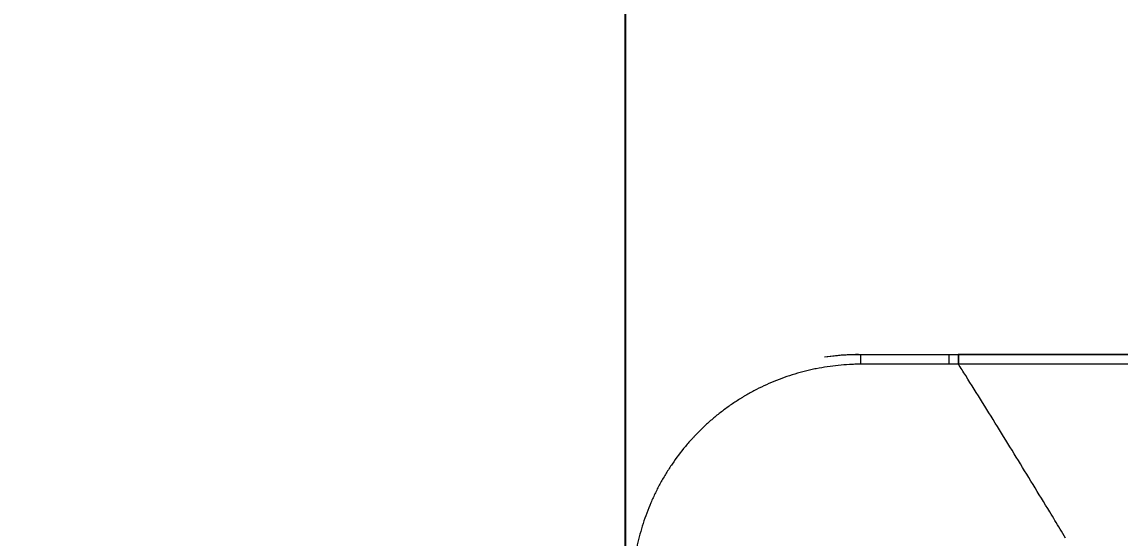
# Model space of a CAD drawing. Header units: inches. Extents: x 3778 to 56227, y -16914 to 35091.
# Drawn here: x 37980.8 to 38164.1, y -10588.3 to -10502.1 of the extents above; entities that cross this region are included whole.
import ezdxf

# ---------------------------------------------------------------- set-up
doc = ezdxf.new("R2010")
doc.units = ezdxf.units.IN
doc.header["$LTSCALE"] = 100
doc.header["$MEASUREMENT"] = 0
doc.header["$PDSIZE"] = 700.071425
doc.layers.add('07-DIM WAL', color=5, linetype='Continuous')
doc.layers.add('2-con', color=2, linetype='Continuous')
doc.layers.add('mark-B', color=2, linetype='Continuous', lineweight=20)
doc.styles.add('HY 울릉도 L', font='')
doc.styles.get('HY 울릉도 L').set_extended_font_data('HY울릉도L')
doc.dimstyles.new('30', dxfattribs={"dimscale": 30, "dimtxt": 2, "dimasz": 1, "dimexe": 1, "dimexo": 1, "dimgap": 1, "dimtad": 1, "dimdec": 0, "dimrnd": 0.05, "dimdsep": 46, "dimlunit": 6, "dimtxsty": 'HY 울릉도 L', "dimblk": 'ARCHTICK', "dimcen": 2.5, "dimdle": 1, "dimclrd": 133, "dimclre": 133, "dimclrt": 30, "dimadec": 0, "dimazin": 0, "dimtfac": 1, "dimtdec": 0, "dimtix": 1, "dimtmove": 2, "dimatfit": 3, "dimldrblk": 'ARCHTICK', "dimfxl": 0, "dimlwd": -1, "dimlwe": -1, "dimarcsym": 0})

# ---------------------------------------------------------------- blocks, each defined once
blk = doc.blocks.new('_ArchTick')
at = {"color": 0, "linetype": 'ByBlock', "const_width": 0.15}
blk.add_lwpolyline([(-0.5, -0.5), (0.5, 0.5)], dxfattribs=at)
blk = doc.blocks.new('*D229')
at = {"layer": '07-DIM WAL', "color": 133}
for p, q in [((38081.55, -10321.95), (38081.55, -11286.95)), ((38111.55, -10351.95), (38111.55, -10351.95)), ((38111.55, -11256.95), (38111.55, -11256.95))]:
    blk.add_line(p, q, dxfattribs=at)
at = {"layer": 'Defpoints', "color": 0}
for p in [(38081.55, -10351.95), (38081.55, -11256.95), (38081.55, -11256.95)]:
    blk.add_point(p, dxfattribs=at)
at = {"layer": '07-DIM WAL', "color": 133, "xscale": 30, "yscale": 30, "zscale": 30}
for p, rotation in [((38081.55, -10351.95), 90), ((38081.55, -11256.95), 270)]:
    blk.add_blockref('_ArchTick', p, dxfattribs=dict(at, rotation=rotation))
at = {"layer": '07-DIM WAL', "color": 30, "insert": (38020.21, -10804.45), "char_height": 60, "attachment_point": 5, "rotation": 90, "style": 'HY 울릉도 L'}
blk.add_mtext('905', dxfattribs=at)
blk = doc.blocks.new('무풍1way 일반')
at = {"layer": 'mark-B'}
blk.add_line((544.39, -498.78), (544.41, -498.78), dxfattribs=at)
blk.add_line((544.39, -498.78), (544.41, -498.78), dxfattribs=at)
blk.add_ellipse((546, -498.09), major_axis=(0, -2.31), ratio=0.000111, start_param=0.01394, end_param=1.26906, dxfattribs=at)
blk.add_ellipse((546, -498.09), major_axis=(0, -2.31), ratio=0.000111, start_param=0.01394, end_param=1.26906, dxfattribs=at)
for points, knots in [([(560.73, -498.75), (561.04, -498.75), (561.35, -498.74), (561.81, -498.73), (561.97, -498.73), (562.28, -498.71), (562.43, -498.71), (563.2, -498.67), (563.82, -498.62), (565.67, -498.43), (566.89, -498.25), (568.26, -497.97), (568.42, -497.94), (568.72, -497.88), (569.17, -497.78), (569.63, -497.67), (570.52, -497.45), (571.12, -497.28), (572.3, -496.93), (572.88, -496.73), (574.03, -496.32), (574.61, -496.1), (576.31, -495.4), (577.42, -494.88), (579.06, -494.02), (579.6, -493.71), (580.27, -493.32), (580.4, -493.24), (580.66, -493.07), (581.06, -492.83), (581.45, -492.58), (582.22, -492.07), (582.73, -491.71), (583.72, -490.98), (584.7, -490.23), (585.64, -489.43), (586.56, -488.61), (587.01, -488.18), (587.67, -487.53), (587.89, -487.31), (588.21, -486.97), (588.32, -486.86), (588.53, -486.64), (589.06, -486.07), (589.57, -485.49), (590.75, -484.07), (591.49, -483.09), (592.52, -481.57), (592.86, -481.05), (593.5, -480.01), (593.81, -479.48), (594.4, -478.4), (594.69, -477.85), (595.03, -477.15), (595.09, -477.01), (595.23, -476.73), (595.29, -476.59), (595.49, -476.17), (595.61, -475.88), (596.22, -474.46), (596.66, -473.31), (597.22, -471.56), (597.39, -470.97), (597.71, -469.79), (597.86, -469.19), (598.13, -467.99), (598.24, -467.39), (598.45, -466.17), (598.54, -465.56), (598.64, -464.79), (598.66, -464.64), (598.69, -464.33), (598.71, -464.18), (598.76, -463.71), (598.8, -463.25), (598.83, -462.78), (598.85, -462.55), (598.85, -462.47), (598.86, -462.32), (598.87, -462.24), (598.89, -461.85), (598.9, -461.54), (598.91, -461.23)], [0, 0, 0, 0, 0.015625, 0.015625, 0.023437, 0.023437, 0.03125, 0.03125, 0.0625, 0.0625, 0.125, 0.125, 0.132812, 0.132812, 0.140625, 0.15625, 0.15625, 0.1875, 0.1875, 0.21875, 0.21875, 0.25, 0.25, 0.3125, 0.3125, 0.34375, 0.34375, 0.351562, 0.351562, 0.359375, 0.375, 0.375, 0.40625, 0.40625, 0.4375, 0.46875, 0.46875, 0.5, 0.5, 0.515625, 0.515625, 0.523437, 0.523437, 0.53125, 0.5625, 0.5625, 0.625, 0.625, 0.65625, 0.65625, 0.6875, 0.6875, 0.71875, 0.71875, 0.726562, 0.726562, 0.734375, 0.734375, 0.75, 0.75, 0.8125, 0.8125, 0.84375, 0.84375, 0.875, 0.875, 0.90625, 0.90625, 0.9375, 0.9375, 0.945312, 0.945312, 0.953125, 0.953125, 0.96875, 0.976563, 0.976563, 0.980469, 0.980469, 0.984375, 0.984375, 1, 1, 1, 1]), ([(560.73, -498.75), (561.04, -498.75), (561.35, -498.74), (561.81, -498.73), (561.97, -498.73), (562.28, -498.71), (562.43, -498.71), (563.2, -498.67), (563.82, -498.62), (565.67, -498.43), (566.89, -498.25), (568.26, -497.97), (568.42, -497.94), (568.72, -497.88), (569.17, -497.78), (569.63, -497.67), (570.52, -497.45), (571.12, -497.28), (572.3, -496.93), (572.88, -496.73), (574.03, -496.32), (574.61, -496.1), (576.31, -495.4), (577.42, -494.88), (579.06, -494.02), (579.6, -493.71), (580.27, -493.32), (580.4, -493.24), (580.66, -493.07), (581.06, -492.83), (581.45, -492.58), (582.22, -492.07), (582.73, -491.71), (583.72, -490.98), (584.7, -490.23), (585.64, -489.43), (586.56, -488.61), (587.01, -488.18), (587.67, -487.53), (587.89, -487.31), (588.21, -486.97), (588.32, -486.86), (588.53, -486.64), (589.06, -486.07), (589.57, -485.49), (590.75, -484.07), (591.49, -483.09), (592.52, -481.57), (592.86, -481.05), (593.5, -480.01), (593.81, -479.48), (594.4, -478.4), (594.69, -477.85), (595.03, -477.15), (595.09, -477.01), (595.23, -476.73), (595.29, -476.59), (595.49, -476.17), (595.61, -475.88), (596.22, -474.46), (596.66, -473.31), (597.22, -471.56), (597.39, -470.97), (597.71, -469.79), (597.86, -469.19), (598.13, -467.99), (598.24, -467.39), (598.45, -466.17), (598.54, -465.56), (598.64, -464.79), (598.66, -464.64), (598.69, -464.33), (598.71, -464.18), (598.76, -463.71), (598.8, -463.25), (598.83, -462.78), (598.85, -462.55), (598.85, -462.47), (598.86, -462.32), (598.87, -462.24), (598.89, -461.85), (598.9, -461.54), (598.91, -461.23)], [0, 0, 0, 0, 0.015625, 0.015625, 0.023437, 0.023437, 0.03125, 0.03125, 0.0625, 0.0625, 0.125, 0.125, 0.132813, 0.132813, 0.140625, 0.15625, 0.15625, 0.1875, 0.1875, 0.21875, 0.21875, 0.25, 0.25, 0.3125, 0.3125, 0.34375, 0.34375, 0.351563, 0.351563, 0.359375, 0.375, 0.375, 0.40625, 0.40625, 0.4375, 0.46875, 0.46875, 0.5, 0.5, 0.515625, 0.515625, 0.523438, 0.523438, 0.53125, 0.5625, 0.5625, 0.625, 0.625, 0.65625, 0.65625, 0.6875, 0.6875, 0.71875, 0.71875, 0.726563, 0.726563, 0.734375, 0.734375, 0.75, 0.75, 0.8125, 0.8125, 0.84375, 0.84375, 0.875, 0.875, 0.90625, 0.90625, 0.9375, 0.9375, 0.945312, 0.945312, 0.953125, 0.953125, 0.96875, 0.976562, 0.976562, 0.980469, 0.980469, 0.984375, 0.984375, 1, 1, 1, 1]), ([(527.41, -471.22), (527.98, -472.17), (530.42, -476.19), (534.73, -483.25), (539.41, -490.83), (542.63, -495.99), (543.98, -498.13), (544.39, -498.78)], [0, 0, 0, 0, 0.102125, 0.432756, 0.763387, 0.928703, 1, 1, 1, 1]), ([(527.41, -471.22), (527.98, -472.17), (530.42, -476.19), (534.73, -483.25), (539.41, -490.83), (542.63, -495.99), (543.98, -498.13), (544.39, -498.78)], [0, 0, 0, 0, 0.102125, 0.432756, 0.763387, 0.928703, 1, 1, 1, 1]), ([(544.41, -500.42), (542.9, -500.42), (541.39, -500.42), (533.83, -500.42), (527.78, -500.42), (518.71, -500.42), (515.69, -500.42), (509.64, -500.42), (506.62, -500.42), (497.55, -500.42), (491.51, -500.42), (482.44, -500.42), (479.41, -500.42), (473.37, -500.42), (470.34, -500.42), (460.79, -500.42), (454.26, -500.42), (447.72, -500.42)], [0, 0, 0, 0, 0.046903, 0.046903, 0.234513, 0.234513, 0.328318, 0.328318, 0.422124, 0.422124, 0.609734, 0.609734, 0.703539, 0.703539, 0.797344, 0.797344, 1, 1, 1, 1]), ([(544.41, -500.42), (542.9, -500.42), (541.39, -500.42), (533.83, -500.42), (527.78, -500.42), (518.71, -500.42), (515.69, -500.42), (509.64, -500.42), (506.62, -500.42), (497.55, -500.42), (491.51, -500.42), (482.44, -500.42), (479.41, -500.42), (473.37, -500.42), (470.34, -500.42), (460.79, -500.42), (454.26, -500.42), (447.72, -500.42)], [0, 0, 0, 0, 0.046903, 0.046903, 0.234513, 0.234513, 0.328318, 0.328318, 0.422124, 0.422124, 0.609734, 0.609734, 0.703539, 0.703539, 0.797344, 0.797344, 1, 1, 1, 1]), ([(447.95, -498.79), (448.2, -498.79), (448.74, -498.79), (449.56, -498.79), (450.42, -498.78), (451.34, -498.78), (452.29, -498.78), (453.3, -498.78), (454.34, -498.78), (455.44, -498.78), (456.58, -498.78), (457.76, -498.78), (458.99, -498.78), (460.63, -498.78), (462.67, -498.78), (465.1, -498.78), (467.52, -498.78), (469.95, -498.78), (472.03, -498.78), (474.65, -498.78), (478.66, -498.78), (484.43, -498.78), (490.63, -498.78), (496.81, -498.78), (506.1, -498.78), (522.09, -498.78), (535.91, -498.78), (544.39, -498.78)], [0, 0, 0, 0, 0.008049, 0.016566, 0.025553, 0.035009, 0.044934, 0.055328, 0.066191, 0.077524, 0.089325, 0.101596, 0.114335, 0.127544, 0.152691, 0.177839, 0.202986, 0.228134, 0.253282, 0.267873, 0.309483, 0.378114, 0.44727, 0.502483, 0.570358, 0.736197, 1, 1, 1, 1]), ([(447.95, -498.79), (448.2, -498.79), (448.74, -498.79), (449.56, -498.79), (450.42, -498.78), (451.34, -498.78), (452.29, -498.78), (453.3, -498.78), (454.34, -498.78), (455.44, -498.78), (456.58, -498.78), (457.76, -498.78), (458.99, -498.78), (460.63, -498.78), (462.67, -498.78), (465.1, -498.78), (467.52, -498.78), (469.95, -498.78), (472.03, -498.78), (474.65, -498.78), (478.66, -498.78), (484.43, -498.78), (490.63, -498.78), (496.81, -498.78), (506.1, -498.78), (522.1, -498.78), (535.91, -498.78), (544.39, -498.78)], [0, 0, 0, 0, 0.008049, 0.016566, 0.025553, 0.035009, 0.044934, 0.055328, 0.066191, 0.077524, 0.089325, 0.101596, 0.114335, 0.127544, 0.152691, 0.177839, 0.202986, 0.228134, 0.253282, 0.267873, 0.309483, 0.378114, 0.44727, 0.502483, 0.570368, 0.736207, 1, 1, 1, 1]), ([(544.39, -500.4), (541.19, -500.4), (534.79, -500.4), (525.19, -500.4), (515.59, -500.4), (507.25, -500.4), (500.18, -500.4), (494.39, -500.4), (488.64, -500.4), (483.24, -500.4), (478.4, -500.4), (474.3, -500.4), (470.82, -500.4), (467.96, -500.4), (465.75, -500.4), (463.99, -500.4), (462.51, -500.4), (461.09, -500.4), (459.73, -500.4), (458.44, -500.4), (457.21, -500.4), (456.04, -500.4), (454.94, -500.4), (453.89, -500.4), (452.91, -500.4), (451.99, -500.4), (451.14, -500.4), (450.35, -500.4), (449.62, -500.4), (448.95, -500.4), (448.52, -500.4), (448.32, -500.4)], [0, 0, 0, 0, 0.099914, 0.199828, 0.299742, 0.399656, 0.460292, 0.52056, 0.580461, 0.639993, 0.689067, 0.731708, 0.767918, 0.797695, 0.821041, 0.837115, 0.852537, 0.867308, 0.881427, 0.894893, 0.907708, 0.919871, 0.931382, 0.942241, 0.952448, 0.962003, 0.970906, 0.979157, 0.986757, 0.993704, 1, 1, 1, 1]), ([(544.39, -500.4), (541.19, -500.4), (534.79, -500.4), (525.19, -500.4), (515.59, -500.4), (507.25, -500.4), (500.18, -500.4), (494.39, -500.4), (488.64, -500.4), (483.24, -500.4), (478.4, -500.4), (474.3, -500.4), (470.82, -500.4), (467.96, -500.4), (465.75, -500.4), (463.99, -500.4), (462.51, -500.4), (461.09, -500.4), (459.73, -500.4), (458.44, -500.4), (457.21, -500.4), (456.04, -500.4), (454.94, -500.4), (453.89, -500.4), (452.91, -500.4), (451.99, -500.4), (451.14, -500.4), (450.35, -500.4), (449.62, -500.4), (448.95, -500.4), (448.52, -500.4), (448.32, -500.4)], [0, 0, 0, 0, 0.099914, 0.199828, 0.299742, 0.399656, 0.460292, 0.52056, 0.580461, 0.639993, 0.689067, 0.731708, 0.767918, 0.797695, 0.821041, 0.837115, 0.852537, 0.867308, 0.881427, 0.894893, 0.907708, 0.919871, 0.931382, 0.942241, 0.952448, 0.962003, 0.970906, 0.979157, 0.986757, 0.993704, 1, 1, 1, 1]), ([(544.41, -500.4), (544.41, -500.4), (544.41, -500.39), (544.41, -500.35), (544.41, -500.32), (544.41, -500.24), (544.41, -500.19), (544.41, -500.08), (544.41, -500.02), (544.41, -499.87), (544.41, -499.79), (544.41, -499.62), (544.41, -499.52), (544.41, -499.33), (544.41, -499.22), (544.41, -499.01), (544.41, -498.89), (544.41, -498.78)], [0, 0, 0, 0, 0.125, 0.125, 0.25, 0.25, 0.375, 0.375, 0.5, 0.5, 0.625, 0.625, 0.75, 0.75, 0.875, 0.875, 1, 1, 1, 1]), ([(544.41, -498.78), (544.54, -498.78), (544.67, -498.78), (544.94, -498.78), (545.07, -498.78), (545.47, -498.78), (545.73, -498.78), (546, -498.78)], [0, 0, 0, 0, 0.247227, 0.247227, 0.499755, 0.499755, 1, 1, 1, 1]), ([(544.41, -500.4), (544.41, -500.4), (544.41, -500.39), (544.41, -500.35), (544.41, -500.32), (544.41, -500.24), (544.41, -500.19), (544.41, -500.08), (544.41, -500.02), (544.41, -499.87), (544.41, -499.79), (544.41, -499.62), (544.41, -499.52), (544.41, -499.33), (544.41, -499.22), (544.41, -499.01), (544.41, -498.89), (544.41, -498.78)], [0, 0, 0, 0, 0.125, 0.125, 0.25, 0.25, 0.375, 0.375, 0.5, 0.5, 0.625, 0.625, 0.75, 0.75, 0.875, 0.875, 1, 1, 1, 1]), ([(544.41, -498.78), (544.54, -498.78), (544.67, -498.78), (544.94, -498.78), (545.07, -498.78), (545.47, -498.78), (545.73, -498.78), (546, -498.78)], [0, 0, 0, 0, 0.247227, 0.247227, 0.499755, 0.499755, 1, 1, 1, 1]), ([(546, -500.4), (545.86, -500.4), (545.73, -500.4), (545.46, -500.4), (545.33, -500.4), (544.93, -500.4), (544.67, -500.4), (544.41, -500.4)], [0, 0, 0, 0, 0.2525, 0.2525, 0.505001, 0.505001, 1, 1, 1, 1]), ([(546, -500.4), (545.86, -500.4), (545.73, -500.4), (545.46, -500.4), (545.33, -500.4), (544.93, -500.4), (544.67, -500.4), (544.41, -500.4)], [0, 0, 0, 0, 0.2525, 0.2525, 0.505001, 0.505001, 1, 1, 1, 1]), ([(546, -498.78), (548.45, -498.78), (550.91, -498.78), (553.67, -498.77), (553.97, -498.77), (554.59, -498.77), (554.9, -498.77), (555.82, -498.77), (556.43, -498.77), (557.35, -498.77), (557.66, -498.77), (558.27, -498.77), (558.58, -498.77), (559.04, -498.77), (559.19, -498.77), (559.42, -498.77), (559.5, -498.77), (559.65, -498.77), (559.73, -498.77), (560.11, -498.76), (560.42, -498.76), (560.73, -498.75)], [0, 0, 0, 0, 0.5, 0.5, 0.5625, 0.5625, 0.625, 0.625, 0.75, 0.75, 0.8125, 0.8125, 0.875, 0.875, 0.90625, 0.90625, 0.921875, 0.921875, 0.9375, 0.9375, 1, 1, 1, 1]), ([(546, -498.78), (548.45, -498.78), (550.91, -498.78), (553.67, -498.77), (553.97, -498.77), (554.59, -498.77), (554.9, -498.77), (555.82, -498.77), (556.43, -498.77), (557.35, -498.77), (557.66, -498.77), (558.27, -498.77), (558.58, -498.77), (559.04, -498.77), (559.19, -498.77), (559.42, -498.77), (559.5, -498.77), (559.65, -498.77), (559.73, -498.77), (560.11, -498.76), (560.42, -498.76), (560.73, -498.75)], [0, 0, 0, 0, 0.5, 0.5, 0.5625, 0.5625, 0.625, 0.625, 0.75, 0.75, 0.8125, 0.8125, 0.875, 0.875, 0.90625, 0.90625, 0.921875, 0.921875, 0.9375, 0.9375, 1, 1, 1, 1]), ([(560.71, -500.4), (560.41, -500.4), (560.1, -500.4), (559.49, -500.4), (559.18, -500.4), (558.26, -500.4), (557.65, -500.4), (556.42, -500.4), (555.81, -500.4), (554.89, -500.4), (554.58, -500.4), (553.97, -500.4), (553.66, -500.4), (550.9, -500.4), (548.45, -500.4), (546, -500.4)], [0, 0, 0, 0, 0.0625, 0.0625, 0.125, 0.125, 0.25, 0.25, 0.375, 0.375, 0.4375, 0.4375, 0.5, 0.5, 1, 1, 1, 1]), ([(560.71, -500.4), (560.41, -500.4), (560.1, -500.4), (559.49, -500.4), (559.18, -500.4), (558.26, -500.4), (557.65, -500.4), (556.42, -500.4), (555.81, -500.4), (554.89, -500.4), (554.58, -500.4), (553.97, -500.4), (553.66, -500.4), (550.9, -500.4), (548.45, -500.4), (546, -500.4)], [0, 0, 0, 0, 0.0625, 0.0625, 0.125, 0.125, 0.25, 0.25, 0.375, 0.375, 0.4375, 0.4375, 0.5, 0.5, 1, 1, 1, 1]), ([(560.71, -500.4), (560.71, -500.39), (560.71, -500.38), (560.72, -500.34), (560.72, -500.31), (560.72, -500.26), (560.72, -500.25), (560.72, -500.23), (560.72, -500.19), (560.72, -500.16), (560.72, -500.07), (560.72, -500.01), (560.72, -499.91), (560.72, -499.89), (560.72, -499.86), (560.72, -499.84), (560.72, -499.78), (560.72, -499.73), (560.73, -499.6), (560.73, -499.51), (560.73, -499.38), (560.73, -499.36), (560.73, -499.31), (560.73, -499.28), (560.73, -499.2), (560.73, -499.15), (560.73, -499.06), (560.73, -499.03), (560.73, -498.99), (560.73, -498.98), (560.73, -498.97), (560.73, -498.95), (560.73, -498.88), (560.73, -498.81), (560.73, -498.75)], [0, 0, 0, 0, 0.125, 0.125, 0.25, 0.25, 0.28125, 0.28125, 0.3125, 0.375, 0.375, 0.5, 0.5, 0.53125, 0.53125, 0.5625, 0.5625, 0.625, 0.625, 0.75, 0.75, 0.78125, 0.78125, 0.8125, 0.8125, 0.875, 0.875, 0.90625, 0.914062, 0.914062, 0.921875, 0.921875, 0.9375, 1, 1, 1, 1]), ([(560.71, -500.4), (560.71, -500.39), (560.71, -500.38), (560.72, -500.34), (560.72, -500.31), (560.72, -500.26), (560.72, -500.25), (560.72, -500.23), (560.72, -500.19), (560.72, -500.16), (560.72, -500.07), (560.72, -500.01), (560.72, -499.91), (560.72, -499.89), (560.72, -499.86), (560.72, -499.84), (560.72, -499.78), (560.72, -499.73), (560.73, -499.6), (560.73, -499.51), (560.73, -499.38), (560.73, -499.36), (560.73, -499.31), (560.73, -499.28), (560.73, -499.2), (560.73, -499.15), (560.73, -499.06), (560.73, -499.03), (560.73, -498.99), (560.73, -498.98), (560.73, -498.97), (560.73, -498.95), (560.73, -498.88), (560.73, -498.81), (560.73, -498.75)], [0, 0, 0, 0, 0.125, 0.125, 0.25, 0.25, 0.28125, 0.28125, 0.3125, 0.375, 0.375, 0.5, 0.5, 0.53125, 0.53125, 0.5625, 0.5625, 0.625, 0.625, 0.75, 0.75, 0.78125, 0.78125, 0.8125, 0.8125, 0.875, 0.875, 0.90625, 0.914062, 0.914062, 0.921875, 0.921875, 0.9375, 1, 1, 1, 1]), ([(566.73, -499.96), (566.02, -500.07), (565.31, -500.15), (563.95, -500.28), (563.31, -500.33), (562.5, -500.36), (562.33, -500.37), (562.01, -500.38), (561.85, -500.38), (561.36, -500.39), (561.04, -500.39), (560.71, -500.4)], [0, 0, 0, 0, 0.356396, 0.356396, 0.678198, 0.678198, 0.758648, 0.758648, 0.839099, 0.839099, 1, 1, 1, 1]), ([(566.73, -499.96), (566.02, -500.07), (565.31, -500.15), (563.95, -500.28), (563.31, -500.33), (562.5, -500.36), (562.33, -500.37), (562.01, -500.38), (561.85, -500.38), (561.36, -500.39), (561.04, -500.39), (560.71, -500.4)], [0, 0, 0, 0, 0.356396, 0.356396, 0.678198, 0.678198, 0.758648, 0.758648, 0.839099, 0.839099, 1, 1, 1, 1]), ([(560.71, -500.4), (560.71, -500.4), (560.71, -500.4), (560.71, -500.41), (560.71, -500.41), (560.71, -500.41)], [0, 0, 0, 0, 0.436098, 0.436098, 1, 1, 1, 1]), ([(560.71, -500.4), (560.71, -500.4), (560.71, -500.4), (560.71, -500.41), (560.71, -500.41), (560.71, -500.41)], [0, 0, 0, 0, 0.436098, 0.436098, 1, 1, 1, 1]), ([(566.73, -499.98), (566.12, -500.07), (565.51, -500.15), (564.26, -500.27), (563.62, -500.32), (562.82, -500.36), (562.66, -500.37), (562.42, -500.38), (562.34, -500.39), (562.18, -500.39), (561.78, -500.4), (561.38, -500.41), (561.06, -500.41)], [0, 0, 0, 0, 0.324894, 0.324894, 0.662447, 0.662447, 0.746835, 0.746835, 0.789029, 0.789029, 0.831224, 1, 1, 1, 1]), ([(566.73, -499.98), (566.12, -500.07), (565.51, -500.15), (564.26, -500.27), (563.62, -500.32), (562.82, -500.36), (562.66, -500.37), (562.42, -500.38), (562.34, -500.39), (562.18, -500.39), (561.78, -500.4), (561.38, -500.41), (561.06, -500.41)], [0, 0, 0, 0, 0.324894, 0.324894, 0.662447, 0.662447, 0.746835, 0.746835, 0.789029, 0.789029, 0.831224, 1, 1, 1, 1])]:
    blk.add_open_spline(points, degree=3, knots=knots, dxfattribs=at)
for points, degree in [([(526.5, -469.72), (526.81, -470.22), (527.11, -470.72), (527.41, -471.22)], 3), ([(526.5, -469.72), (526.81, -470.22), (527.11, -470.72), (527.41, -471.22)], 3), ([(544.41, -500.4), (544.4, -500.4), (544.4, -500.4), (544.39, -500.4)], 3), ([(544.41, -500.4), (544.4, -500.4), (544.4, -500.4), (544.39, -500.4)], 3), ([(544.41, -500.4), (544.41, -500.42)], 1), ([(544.41, -500.4), (544.41, -500.42)], 1)]:
    blk.add_open_spline(points, degree=degree, dxfattribs=at)
blk.add_rational_spline([(544.39, -500.4), (544.39, -500.38), (544.39, -498.78)], [1, 0.809522777203, 0.999987126665], degree=2, dxfattribs=at)
blk.add_rational_spline([(544.39, -500.4), (544.39, -500.38), (544.39, -498.78)], [1, 0.809522777203, 0.999987126665], degree=2, dxfattribs=at)
blk = doc.blocks.new('dpdjzjs')
at = {"layer": 'mark-B', "rotation": 180}
blk.add_blockref('무풍1way 일반', (174652.41, 90772.44), dxfattribs=at)

msp = doc.modelspace()

# ---------------------------------------------------------------- block references
at = {"layer": '2-con'}
msp.add_blockref('dpdjzjs', (-135970.86, -101830.44), dxfattribs=at)

# ---------------------------------------------------------------- dimensions: what is measured, and where the dimension line sits
at = {"layer": '07-DIM WAL'}
dim = msp.add_linear_dim(base=(38081.55, -11256.95), p1=(38081.55, -10351.95), p2=(38081.55, -11256.95), angle=90, dimstyle='30', override={"dimfxl": 1.25, "dimarcsym": 2}, dxfattribs=at)
dim.commit()
dim.dimension.update_dxf_attribs({"geometry": '*D229', "text_midpoint": (38020.21, -10804.45)})

doc.saveas('drawing.dxf')
